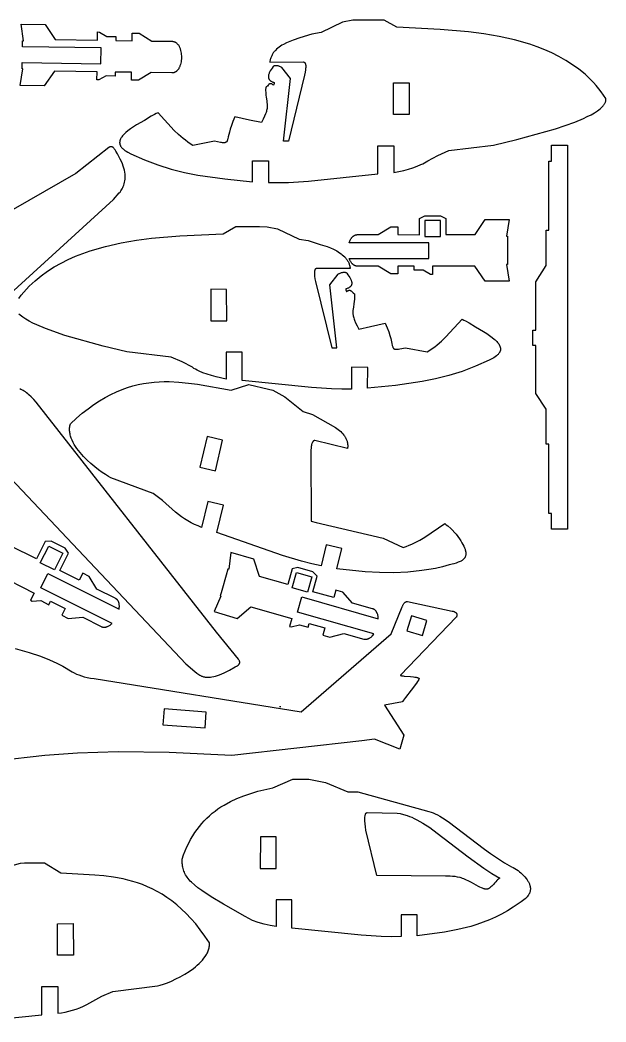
# Model space of a CAD drawing. Header units: inches. Extents: x 0.3 to 15.2, y 0.4 to 15.2.
# Drawn here: x 6.63 to 15.25, y 0.43 to 15.16 of the extents above; entities that cross this region are included whole.
import ezdxf

# ---------------------------------------------------------------- set-up
doc = ezdxf.new("R2010")
doc.units = ezdxf.units.IN
doc.header["$MEASUREMENT"] = 0
doc.layers.get('0').update_dxf_attribs({"color": 231})

msp = doc.modelspace()

# ---------------------------------------------------------------- linework, layer by layer
at = {"color": 156}
for points in [[(7, 15.095), (7.145, 14.873), (7.771, 14.864), (7.772, 14.984), (7.8, 14.983), (7.908, 14.919), (8.039, 14.917), (8.038, 14.86), (8.278, 14.856), (8.28, 14.967), (8.385, 14.966), (8.568, 14.851), (8.872, 14.847), (8.876, 14.846), (8.881, 14.846), (8.885, 14.845), (8.889, 14.844), (8.893, 14.843), (8.896, 14.842), (8.9, 14.841), (8.904, 14.84), (8.908, 14.838), (8.911, 14.836), (8.915, 14.835), (8.918, 14.833), (8.922, 14.831), (8.925, 14.828), (8.928, 14.826), (8.931, 14.824), (8.937, 14.818), (8.943, 14.812), (8.949, 14.806), (8.954, 14.8), (8.959, 14.793), (8.964, 14.785), (8.969, 14.777), (8.973, 14.769), (8.977, 14.761), (8.981, 14.752), (8.984, 14.743), (8.987, 14.734), (8.993, 14.714), (8.997, 14.694), (9.001, 14.673), (9.003, 14.652), (9.004, 14.631), (9.005, 14.609), (9.004, 14.587), (9.002, 14.566), (8.999, 14.545), (8.995, 14.525), (8.99, 14.505), (8.983, 14.486), (8.98, 14.477), (8.976, 14.468), (8.972, 14.46), (8.968, 14.452), (8.964, 14.444), (8.959, 14.436), (8.954, 14.429), (8.948, 14.423), (8.943, 14.416), (8.937, 14.411), (8.931, 14.405), (8.928, 14.403), (8.925, 14.4), (8.921, 14.398), (8.918, 14.396), (8.915, 14.394), (8.911, 14.392), (8.908, 14.391), (8.904, 14.389), (8.901, 14.388), (8.897, 14.386), (8.893, 14.385), (8.889, 14.384), (8.885, 14.384), (8.881, 14.383), (8.877, 14.382), (8.873, 14.382), (8.869, 14.382), (8.865, 14.382), (8.561, 14.387), (8.375, 14.274), (8.27, 14.275), (8.272, 14.391), (8.031, 14.395), (8.03, 14.335), (7.899, 14.337), (7.788, 14.278), (7.762, 14.278), (7.764, 14.399), (7.137, 14.409), (6.985, 14.19), (6.632, 14.195), (6.673, 14.44), (6.661, 14.44), (6.663, 14.536), (7.82, 14.518), (7.823, 14.75), (6.666, 14.768), (6.668, 14.854), (6.679, 14.853), (6.647, 15.099), (7, 15.095)], [(12.627, 13.089), (12.777, 13.17), (12.938, 13.24), (13.593, 13.32), (13.939, 13.401), (14.505, 13.559), (14.789, 13.658), (14.917, 13.712), (14.975, 13.74), (15.029, 13.768), (15.079, 13.797), (15.123, 13.826), (15.143, 13.84), (15.162, 13.855), (15.178, 13.87), (15.194, 13.884), (15.207, 13.899), (15.213, 13.907), (15.219, 13.914), (15.224, 13.921), (15.229, 13.929), (15.233, 13.936), (15.237, 13.944), (15.24, 13.951), (15.243, 13.959), (15.245, 13.966), (15.247, 13.974), (15.248, 13.981), (15.249, 13.985), (15.249, 13.989), (15.249, 13.993), (15.249, 13.997), (15.249, 14), (15.249, 14.004), (15.215, 14.055), (15.18, 14.103), (15.143, 14.15), (15.106, 14.196), (15.066, 14.24), (15.026, 14.282), (14.941, 14.362), (14.851, 14.435), (14.757, 14.503), (14.659, 14.566), (14.558, 14.623), (14.454, 14.675), (14.348, 14.722), (14.239, 14.765), (14.128, 14.804), (13.903, 14.869), (13.677, 14.92), (13.451, 14.959), (13.229, 14.987), (12.812, 15.021), (12.174, 15.054), (11.986, 15.16), (11.639, 15.159), (11.525, 15.158), (11.373, 15.127), (11.058, 14.974), (10.922, 14.953), (10.746, 14.898), (10.647, 14.865), (10.598, 14.846), (10.55, 14.825), (10.504, 14.801), (10.482, 14.788), (10.461, 14.775), (10.441, 14.761), (10.421, 14.745), (10.403, 14.73), (10.386, 14.713), (10.378, 14.704), (10.37, 14.695), (10.363, 14.686), (10.356, 14.676), (10.35, 14.666), (10.343, 14.656), (10.338, 14.646), (10.332, 14.635), (10.327, 14.624), (10.323, 14.613), (10.319, 14.602), (10.315, 14.59), (10.312, 14.578), (10.309, 14.566), (10.307, 14.553), (10.306, 14.54), (10.8, 14.543), (10.801, 14.543), (10.803, 14.542), (10.805, 14.542), (10.807, 14.541), (10.808, 14.541), (10.81, 14.54), (10.811, 14.539), (10.813, 14.538), (10.814, 14.537), (10.816, 14.536), (10.817, 14.535), (10.818, 14.533), (10.819, 14.532), (10.821, 14.531), (10.822, 14.529), (10.823, 14.527), (10.824, 14.526), (10.825, 14.524), (10.826, 14.522), (10.826, 14.52), (10.828, 14.515), (10.829, 14.511), (10.83, 14.506), (10.831, 14.5), (10.832, 14.495), (10.832, 14.489), (10.833, 14.476), (10.832, 14.461), (10.831, 14.446), (10.829, 14.429), (10.824, 14.392), (10.815, 14.35), (10.578, 13.378), (10.505, 13.378), (10.608, 14.3), (10.483, 14.46), (10.477, 14.464), (10.47, 14.468), (10.462, 14.472), (10.453, 14.475), (10.445, 14.478), (10.435, 14.481), (10.426, 14.484), (10.417, 14.486), (10.407, 14.487), (10.403, 14.488), (10.398, 14.488), (10.394, 14.488), (10.389, 14.488), (10.385, 14.488), (10.381, 14.487), (10.377, 14.487), (10.375, 14.486), (10.373, 14.486), (10.372, 14.485), (10.37, 14.484), (10.368, 14.484), (10.366, 14.483), (10.365, 14.482), (10.363, 14.481), (10.362, 14.48), (10.36, 14.479), (10.359, 14.478), (10.358, 14.477), (10.357, 14.475), (10.355, 14.474), (10.339, 14.452), (10.324, 14.431), (10.311, 14.411), (10.306, 14.401), (10.301, 14.391), (10.297, 14.382), (10.293, 14.373), (10.29, 14.364), (10.287, 14.356), (10.285, 14.347), (10.284, 14.339), (10.283, 14.335), (10.283, 14.332), (10.283, 14.328), (10.283, 14.324), (10.283, 14.32), (10.284, 14.317), (10.284, 14.313), (10.285, 14.31), (10.286, 14.307), (10.287, 14.303), (10.288, 14.3), (10.289, 14.297), (10.29, 14.294), (10.292, 14.291), (10.294, 14.288), (10.296, 14.285), (10.298, 14.282), (10.3, 14.279), (10.303, 14.277), (10.305, 14.274), (10.308, 14.271), (10.311, 14.269), (10.314, 14.266), (10.317, 14.264), (10.321, 14.262), (10.325, 14.26), (10.332, 14.256), (10.341, 14.252), (10.35, 14.248), (10.36, 14.245), (10.371, 14.242), (10.371, 14.24), (10.371, 14.237), (10.371, 14.235), (10.37, 14.232), (10.37, 14.23), (10.37, 14.227), (10.369, 14.225), (10.368, 14.223), (10.367, 14.22), (10.366, 14.218), (10.365, 14.216), (10.364, 14.213), (10.363, 14.211), (10.361, 14.209), (10.36, 14.207), (10.358, 14.204), (10.351, 14.209), (10.345, 14.213), (10.34, 14.216), (10.337, 14.218), (10.334, 14.219), (10.332, 14.22), (10.329, 14.221), (10.327, 14.222), (10.325, 14.222), (10.322, 14.223), (10.32, 14.223), (10.318, 14.223), (10.316, 14.223), (10.314, 14.223), (10.312, 14.223), (10.31, 14.223), (10.308, 14.223), (10.307, 14.222), (10.305, 14.222), (10.303, 14.221), (10.301, 14.22), (10.3, 14.22), (10.298, 14.219), (10.297, 14.218), (10.295, 14.217), (10.294, 14.216), (10.292, 14.215), (10.289, 14.212), (10.287, 14.21), (10.284, 14.207), (10.279, 14.201), (10.269, 14.189), (10.266, 14.186), (10.263, 14.183), (10.261, 14.181), (10.258, 14.178), (10.256, 14.177), (10.255, 14.176), (10.253, 14.175), (10.252, 14.174), (10.25, 14.174), (10.248, 14.173), (10.247, 14.172), (10.245, 14.172), (10.243, 14.128), (10.244, 14.09), (10.247, 14.056), (10.251, 14.026), (10.259, 13.972), (10.263, 13.948), (10.266, 13.924), (10.266, 13.912), (10.266, 13.899), (10.266, 13.887), (10.265, 13.874), (10.264, 13.86), (10.261, 13.846), (10.258, 13.831), (10.254, 13.816), (10.249, 13.8), (10.243, 13.782), (10.227, 13.744), (10.206, 13.701), (10.18, 13.652), (10.006, 13.687), (9.792, 13.738), (9.762, 13.67), (9.74, 13.61), (9.722, 13.557), (9.71, 13.512), (9.693, 13.44), (9.687, 13.413), (9.684, 13.401), (9.681, 13.391), (9.679, 13.387), (9.677, 13.383), (9.675, 13.379), (9.673, 13.375), (9.672, 13.374), (9.671, 13.372), (9.67, 13.37), (9.669, 13.369), (9.667, 13.368), (9.666, 13.366), (9.665, 13.365), (9.663, 13.364), (9.662, 13.363), (9.66, 13.362), (9.659, 13.361), (9.657, 13.36), (9.655, 13.359), (9.654, 13.358), (9.652, 13.358), (9.65, 13.357), (9.648, 13.357), (9.646, 13.356), (9.642, 13.355), (9.637, 13.355), (9.632, 13.354), (9.627, 13.354), (9.621, 13.354), (9.608, 13.355), (9.594, 13.357), (9.577, 13.36), (9.491, 13.378), (9.174, 13.315), (9.135, 13.339), (9.098, 13.365), (9.062, 13.391), (9.028, 13.418), (8.961, 13.476), (8.898, 13.537), (8.66, 13.796), (8.634, 13.784), (8.608, 13.772), (8.558, 13.744), (8.462, 13.684), (8.346, 13.618), (8.298, 13.588), (8.255, 13.559), (8.218, 13.531), (8.187, 13.505), (8.173, 13.492), (8.16, 13.479), (8.149, 13.467), (8.138, 13.456), (8.129, 13.444), (8.121, 13.433), (8.115, 13.422), (8.109, 13.411), (8.106, 13.406), (8.104, 13.401), (8.102, 13.396), (8.101, 13.391), (8.099, 13.386), (8.098, 13.381), (8.097, 13.376), (8.096, 13.371), (8.096, 13.366), (8.095, 13.361), (8.095, 13.357), (8.095, 13.352), (8.096, 13.348), (8.096, 13.343), (8.097, 13.339), (8.098, 13.334), (8.099, 13.33), (8.101, 13.326), (8.102, 13.322), (8.104, 13.318), (8.106, 13.313), (8.108, 13.309), (8.11, 13.305), (8.113, 13.301), (8.118, 13.294), (8.125, 13.286), (8.131, 13.278), (8.139, 13.271), (8.147, 13.264), (8.155, 13.257), (8.173, 13.243), (8.193, 13.23), (8.215, 13.218), (8.262, 13.194), (8.461, 13.105), (8.658, 13.029), (8.854, 12.968), (9.05, 12.92), (9.245, 12.881), (9.642, 12.825), (10.05, 12.782), (10.049, 13.089), (10.287, 13.089), (10.287, 12.771), (10.427, 12.769), (10.581, 12.772), (10.873, 12.791), (11.893, 12.896), (11.892, 13.311), (12.129, 13.311), (12.129, 12.917), (12.276, 12.949), (12.345, 12.967), (12.41, 12.987), (12.471, 13.009), (12.528, 13.034), (12.555, 13.047), (12.58, 13.06), (12.604, 13.074), (12.627, 13.089)], [(12.123, 14.236), (12.355, 14.236), (12.356, 13.773), (12.122, 13.772), (12.123, 14.236)], [(14.37, 8.921), (14.37, 9.438), (14.216, 9.668), (14.216, 10.376), (14.174, 10.376), (14.174, 10.601), (14.216, 10.601), (14.216, 11.31), (14.369, 11.549), (14.368, 12.071), (14.407, 12.071), (14.407, 13.085), (14.448, 13.085), (14.449, 13.319), (14.681, 13.319), (14.681, 7.673), (14.449, 7.673), (14.449, 7.906), (14.408, 7.906), (14.407, 8.921), (14.37, 8.921)], [(13.471, 11.32), (13.322, 11.539), (12.696, 11.539), (12.697, 11.419), (12.669, 11.419), (12.56, 11.482), (12.429, 11.482), (12.429, 11.539), (12.189, 11.539), (12.189, 11.428), (12.084, 11.428), (11.899, 11.539), (11.595, 11.539), (11.59, 11.54), (11.584, 11.54), (11.579, 11.541), (11.574, 11.542), (11.569, 11.543), (11.564, 11.545), (11.56, 11.547), (11.555, 11.549), (11.55, 11.551), (11.546, 11.554), (11.541, 11.556), (11.537, 11.559), (11.533, 11.562), (11.529, 11.566), (11.524, 11.569), (11.521, 11.573), (11.517, 11.577), (11.513, 11.581), (11.506, 11.589), (11.499, 11.599), (11.493, 11.608), (11.487, 11.619), (11.482, 11.629), (11.477, 11.641), (11.473, 11.652), (12.643, 11.652), (12.643, 11.884), (11.474, 11.884), (11.478, 11.897), (11.482, 11.909), (11.487, 11.921), (11.493, 11.932), (11.498, 11.942), (11.505, 11.952), (11.508, 11.957), (11.512, 11.961), (11.515, 11.966), (11.519, 11.97), (11.523, 11.974), (11.527, 11.977), (11.531, 11.981), (11.535, 11.984), (11.539, 11.987), (11.544, 11.99), (11.549, 11.993), (11.553, 11.995), (11.558, 11.997), (11.563, 11.999), (11.568, 12), (11.573, 12.002), (11.578, 12.003), (11.584, 12.003), (11.589, 12.004), (11.595, 12.004), (11.899, 12.004), (12.083, 12.119), (12.188, 12.12), (12.188, 12.004), (12.506, 12.003), (12.508, 12.24), (12.586, 12.282), (12.817, 12.282), (12.892, 12.24), (12.892, 12.004), (13.323, 12.004), (13.472, 12.225), (13.825, 12.226), (13.787, 11.98), (13.799, 11.98), (13.799, 11.884), (13.799, 11.652), (13.799, 11.567), (13.788, 11.567), (13.824, 11.322), (13.471, 11.32)], [(12.815, 12.211), (12.583, 12.211), (12.583, 11.977), (12.815, 11.977), (12.815, 12.211)], [(9.669, 11.199), (9.438, 11.2), (9.437, 10.736), (9.671, 10.736), (9.669, 11.199)], [(8.915, 7.925), (8.728, 8.095), (8.587, 8.2), (7.968, 8.428), (7.93, 8.448), (7.886, 8.475), (7.837, 8.508), (7.784, 8.547), (7.729, 8.59), (7.673, 8.638), (7.617, 8.689), (7.564, 8.744), (7.513, 8.801), (7.49, 8.83), (7.468, 8.86), (7.447, 8.89), (7.428, 8.92), (7.411, 8.95), (7.396, 8.981), (7.384, 9.012), (7.378, 9.027), (7.373, 9.042), (7.369, 9.058), (7.366, 9.073), (7.363, 9.088), (7.361, 9.103), (7.359, 9.118), (7.358, 9.133), (7.358, 9.148), (7.359, 9.163), (7.361, 9.178), (7.364, 9.193), (7.367, 9.207), (7.371, 9.222), (7.459, 9.303), (7.545, 9.377), (7.631, 9.445), (7.716, 9.506), (7.801, 9.561), (7.884, 9.611), (7.967, 9.655), (8.05, 9.693), (8.131, 9.726), (8.212, 9.755), (8.291, 9.779), (8.37, 9.799), (8.448, 9.815), (8.525, 9.827), (8.601, 9.835), (8.677, 9.841), (8.751, 9.843), (8.824, 9.843), (8.968, 9.836), (9.107, 9.822), (9.242, 9.803), (9.734, 9.716), (9.998, 9.802), (10.285, 9.734), (10.348, 9.717), (10.525, 9.62), (10.797, 9.403), (10.934, 9.36), (11.271, 9.17), (11.311, 9.141), (11.33, 9.125), (11.348, 9.109), (11.365, 9.092), (11.38, 9.075), (11.395, 9.057), (11.402, 9.048), (11.408, 9.038), (11.414, 9.028), (11.419, 9.019), (11.425, 9.008), (11.429, 8.998), (11.434, 8.988), (11.437, 8.977), (11.441, 8.966), (11.444, 8.955), (11.446, 8.944), (11.448, 8.932), (11.449, 8.921), (11.45, 8.909), (11.451, 8.896), (11.45, 8.884), (11.449, 8.871), (11.448, 8.858), (10.968, 8.975), (10.966, 8.975), (10.964, 8.975), (10.963, 8.975), (10.961, 8.975), (10.96, 8.975), (10.959, 8.975), (10.957, 8.974), (10.956, 8.974), (10.954, 8.973), (10.952, 8.972), (10.951, 8.972), (10.949, 8.971), (10.948, 8.97), (10.946, 8.969), (10.945, 8.968), (10.943, 8.966), (10.942, 8.965), (10.94, 8.963), (10.939, 8.962), (10.938, 8.96), (10.937, 8.958), (10.934, 8.954), (10.932, 8.95), (10.93, 8.946), (10.927, 8.941), (10.925, 8.935), (10.924, 8.929), (10.92, 8.917), (10.917, 8.903), (10.915, 8.887), (10.913, 8.871), (10.91, 8.833), (10.908, 8.791), (10.915, 7.79), (10.986, 7.773), (11.973, 7.539), (12.267, 7.406), (12.31, 7.42), (12.352, 7.436), (12.393, 7.453), (12.433, 7.472), (12.511, 7.513), (12.586, 7.558), (12.878, 7.755), (12.9, 7.738), (12.923, 7.72), (12.965, 7.681), (13.045, 7.6), (13.093, 7.533), (13.113, 7.503), (13.131, 7.474), (13.146, 7.448), (13.158, 7.423), (13.168, 7.399), (13.176, 7.377), (13.179, 7.367), (13.182, 7.357), (13.184, 7.347), (13.186, 7.338), (13.187, 7.329), (13.188, 7.32), (13.188, 7.312), (13.188, 7.304), (13.187, 7.296), (13.186, 7.289), (13.184, 7.282), (13.182, 7.275), (13.18, 7.268), (13.177, 7.262), (13.174, 7.256), (13.171, 7.25), (13.167, 7.245), (13.163, 7.24), (13.158, 7.235), (13.154, 7.23), (13.149, 7.225), (13.143, 7.221), (13.138, 7.216), (13.132, 7.212), (13.126, 7.209), (13.119, 7.205), (13.106, 7.198), (13.092, 7.191), (13.077, 7.186), (13.046, 7.175), (13.013, 7.165), (12.945, 7.148), (12.845, 7.121), (12.744, 7.097), (12.642, 7.078), (12.539, 7.063), (12.333, 7.041), (12.126, 7.032), (11.917, 7.034), (11.708, 7.045), (11.292, 7.088), (11.363, 7.387), (11.132, 7.442), (11.059, 7.132), (10.921, 7.162), (10.772, 7.201), (10.492, 7.286), (9.524, 7.624), (9.621, 8.028), (9.391, 8.082), (9.3, 7.699), (9.249, 7.72), (9.198, 7.742), (9.149, 7.767), (9.1, 7.794), (9.052, 7.823), (9.006, 7.854), (8.96, 7.888), (8.915, 7.925)], [(9.609, 8.981), (9.384, 9.035), (9.276, 8.584), (9.504, 8.53), (9.609, 8.981)], [(7.052, 7.424), (7.26, 7.32), (7.137, 7.075), (6.929, 7.179), (7.052, 7.424)], [(9.823, 6.362), (10.026, 6.532), (10.628, 6.36), (10.595, 6.244), (10.621, 6.237), (10.743, 6.268), (10.869, 6.231), (10.885, 6.286), (11.116, 6.22), (11.085, 6.113), (11.186, 6.084), (11.395, 6.14), (11.687, 6.057), (11.692, 6.056), (11.697, 6.055), (11.702, 6.054), (11.708, 6.054), (11.713, 6.054), (11.718, 6.054), (11.723, 6.054), (11.728, 6.055), (11.733, 6.056), (11.738, 6.057), (11.743, 6.059), (11.748, 6.06), (11.753, 6.062), (11.758, 6.064), (11.763, 6.066), (11.768, 6.069), (11.772, 6.071), (11.777, 6.074), (11.786, 6.08), (11.795, 6.087), (11.804, 6.095), (11.812, 6.104), (11.82, 6.112), (11.828, 6.122), (11.835, 6.132), (10.71, 6.453), (10.774, 6.677), (11.898, 6.355), (11.898, 6.368), (11.897, 6.381), (11.896, 6.394), (11.893, 6.406), (11.891, 6.418), (11.887, 6.429), (11.885, 6.434), (11.883, 6.44), (11.881, 6.445), (11.878, 6.45), (11.876, 6.455), (11.873, 6.459), (11.87, 6.464), (11.867, 6.468), (11.864, 6.472), (11.86, 6.476), (11.856, 6.48), (11.852, 6.483), (11.848, 6.487), (11.844, 6.49), (11.84, 6.493), (11.835, 6.495), (11.83, 6.498), (11.825, 6.5), (11.82, 6.502), (11.815, 6.503), (11.523, 6.587), (11.377, 6.749), (11.276, 6.778), (11.244, 6.667), (10.938, 6.754), (11.002, 6.982), (10.939, 7.044), (10.716, 7.108), (10.633, 7.088), (10.568, 6.86), (10.153, 6.979), (10.071, 7.233), (9.732, 7.33), (9.701, 7.084), (9.689, 7.087), (9.662, 6.995), (9.599, 6.772), (9.575, 6.69), (9.586, 6.687), (9.484, 6.461), (9.823, 6.362)], [(10.698, 7.038), (10.922, 6.974), (10.858, 6.749), (10.634, 6.813), (10.698, 7.038)], [(12.39, 6.399), (12.322, 6.177), (12.549, 6.108), (12.616, 6.33), (12.39, 6.399)], [(8.751, 5.029), (8.733, 4.798), (9.352, 4.751), (9.37, 4.982), (8.751, 5.029)], [(10.048, 1.918), (9.94, 1.976), (9.623, 2.161), (9.444, 2.266), (9.303, 2.359), (9.246, 2.401), (9.196, 2.442), (9.154, 2.481), (9.135, 2.499), (9.118, 2.518), (9.103, 2.537), (9.089, 2.555), (9.077, 2.573), (9.066, 2.591), (9.056, 2.609), (9.048, 2.628), (9.04, 2.646), (9.034, 2.664), (9.029, 2.683), (9.024, 2.701), (9.021, 2.72), (9.019, 2.74), (9.017, 2.759), (9.016, 2.779), (9.015, 2.821), (9.037, 2.884), (9.06, 2.944), (9.085, 3.002), (9.112, 3.058), (9.14, 3.111), (9.17, 3.163), (9.201, 3.211), (9.234, 3.258), (9.268, 3.302), (9.303, 3.345), (9.34, 3.385), (9.378, 3.424), (9.417, 3.46), (9.458, 3.495), (9.499, 3.528), (9.542, 3.559), (9.586, 3.588), (9.631, 3.616), (9.724, 3.667), (9.82, 3.713), (9.92, 3.753), (10.024, 3.788), (10.13, 3.819), (10.35, 3.87), (10.641, 3.996), (10.88, 3.997), (11.126, 3.947), (11.453, 3.809), (11.599, 3.81), (12.646, 3.523), (12.676, 3.513), (12.707, 3.502), (12.739, 3.488), (12.771, 3.472), (12.806, 3.452), (12.843, 3.43), (12.926, 3.374), (13.462, 2.969), (13.551, 2.904), (13.653, 2.835), (13.759, 2.768), (13.861, 2.708), (13.886, 2.696), (13.911, 2.683), (13.934, 2.669), (13.957, 2.653), (13.978, 2.636), (13.998, 2.619), (14.017, 2.601), (14.036, 2.583), (14.056, 2.56), (14.074, 2.538), (14.089, 2.517), (14.102, 2.497), (14.108, 2.487), (14.113, 2.477), (14.118, 2.468), (14.122, 2.458), (14.125, 2.449), (14.128, 2.44), (14.131, 2.431), (14.133, 2.422), (14.135, 2.414), (14.136, 2.405), (14.137, 2.397), (14.137, 2.389), (14.137, 2.381), (14.137, 2.373), (14.136, 2.366), (14.135, 2.358), (14.133, 2.351), (14.132, 2.344), (14.13, 2.337), (14.127, 2.33), (14.125, 2.323), (14.122, 2.316), (14.119, 2.31), (14.116, 2.304), (14.112, 2.298), (14.108, 2.292), (14.1, 2.28), (14.091, 2.269), (14.082, 2.259), (14.073, 2.249), (14.063, 2.239), (14.042, 2.222), (14.022, 2.207), (14.003, 2.194), (13.971, 2.173), (13.886, 2.115), (13.8, 2.062), (13.712, 2.013), (13.624, 1.969), (13.534, 1.93), (13.444, 1.894), (13.352, 1.862), (13.259, 1.833), (13.07, 1.785), (12.876, 1.747), (12.471, 1.694), (12.472, 2.001), (12.238, 2.001), (12.238, 1.683), (12.097, 1.681), (11.941, 1.684), (11.648, 1.703), (10.627, 1.808), (10.629, 2.223), (10.396, 2.223), (10.396, 1.829), (10.309, 1.845), (10.222, 1.864), (10.135, 1.888), (10.048, 1.918)], [(11.881, 2.58), (11.719, 3.249), (11.711, 3.295), (11.705, 3.34), (11.702, 3.384), (11.702, 3.404), (11.702, 3.423), (11.704, 3.44), (11.705, 3.456), (11.707, 3.463), (11.708, 3.47), (11.71, 3.476), (11.712, 3.482), (11.713, 3.485), (11.714, 3.487), (11.715, 3.489), (11.716, 3.492), (11.717, 3.494), (11.719, 3.495), (11.719, 3.496), (11.72, 3.497), (11.721, 3.498), (11.721, 3.499), (11.722, 3.499), (11.723, 3.5), (11.723, 3.501), (11.724, 3.501), (11.725, 3.502), (11.726, 3.502), (11.727, 3.503), (11.727, 3.503), (11.728, 3.503), (11.729, 3.504), (11.73, 3.504), (11.731, 3.504), (11.732, 3.504), (11.733, 3.505), (11.734, 3.505), (11.735, 3.505), (12.179, 3.499), (12.22, 3.491), (12.269, 3.479), (12.326, 3.461), (12.358, 3.45), (12.392, 3.436), (12.429, 3.419), (12.469, 3.399), (12.556, 3.349), (12.656, 3.284), (12.767, 3.201), (13.223, 2.854), (13.453, 2.687), (13.569, 2.612), (13.688, 2.543), (13.676, 2.535), (13.666, 2.526), (13.655, 2.517), (13.646, 2.508), (13.628, 2.489), (13.611, 2.47), (13.595, 2.45), (13.577, 2.431), (13.568, 2.422), (13.557, 2.413), (13.547, 2.404), (13.535, 2.396), (13.531, 2.393), (13.529, 2.392), (13.527, 2.391), (13.526, 2.39), (13.524, 2.388), (13.522, 2.387), (13.52, 2.386), (13.515, 2.385), (13.511, 2.383), (13.507, 2.382), (13.502, 2.381), (13.498, 2.381), (13.493, 2.38), (13.488, 2.38), (13.484, 2.38), (13.479, 2.381), (13.474, 2.381), (13.469, 2.382), (13.463, 2.383), (13.453, 2.385), (13.442, 2.388), (13.431, 2.392), (13.419, 2.397), (13.396, 2.407), (13.372, 2.419), (13.272, 2.476), (13.223, 2.502), (13.199, 2.514), (13.188, 2.518), (13.176, 2.523), (13.158, 2.53), (13.139, 2.538), (13.121, 2.544), (13.103, 2.549), (13.066, 2.558), (13.03, 2.564), (12.994, 2.568), (12.958, 2.57), (12.923, 2.57), (12.887, 2.569), (11.881, 2.58)], [(10.398, 3.148), (10.166, 3.149), (10.165, 2.685), (10.399, 2.684), (10.398, 3.148)], [(7.182, 1.872), (7.413, 1.873), (7.415, 1.409), (7.181, 1.409), (7.182, 1.872)]]:
    msp.add_lwpolyline(points, close=True, dxfattribs=at)
for points in [[(5.917, 10.621), (8.006, 12.522), (8.09, 12.617), (8.101, 12.631), (8.112, 12.646), (8.122, 12.662), (8.132, 12.679), (8.141, 12.696), (8.149, 12.714), (8.157, 12.733), (8.163, 12.753), (8.168, 12.774), (8.173, 12.796), (8.176, 12.819), (8.177, 12.843), (8.177, 12.868), (8.175, 12.894), (8.171, 12.922), (8.166, 12.951), (8.158, 12.981), (8.148, 13.013), (8.136, 13.046), (8.122, 13.08), (8.105, 13.116), (8.086, 13.153), (8.064, 13.192), (8.039, 13.233), (8.028, 13.252), (8.022, 13.261), (8.017, 13.268), (8.011, 13.275), (8.009, 13.278), (8.006, 13.281), (8.003, 13.284), (8, 13.286), (7.997, 13.288), (7.994, 13.29), (7.991, 13.292), (7.99, 13.292), (7.988, 13.293), (7.987, 13.294), (7.985, 13.294), (7.984, 13.295), (7.982, 13.295), (7.981, 13.296), (7.979, 13.296), (7.978, 13.296), (7.976, 13.296), (7.974, 13.296), (7.973, 13.297), (7.971, 13.297), (7.969, 13.297), (7.966, 13.296), (7.962, 13.296), (7.959, 13.295), (7.955, 13.294), (7.951, 13.293), (7.947, 13.291), (7.943, 13.29), (7.939, 13.287), (7.453, 12.903), (5.833, 11.978)], [(6.613, 11.067), (6.649, 11.114), (6.687, 11.159), (6.767, 11.245), (6.852, 11.325), (6.942, 11.399), (7.036, 11.467), (7.133, 11.529), (7.234, 11.586), (7.338, 11.639), (7.445, 11.686), (7.554, 11.729), (7.664, 11.767), (7.889, 11.832), (8.116, 11.883), (8.342, 11.922), (8.564, 11.951), (8.98, 11.985), (9.618, 12.018), (9.807, 12.123), (10.153, 12.123), (10.268, 12.121), (10.42, 12.091), (10.734, 11.938), (10.871, 11.917), (11.047, 11.861), (11.146, 11.828), (11.195, 11.809), (11.243, 11.788), (11.289, 11.765), (11.311, 11.752), (11.332, 11.738), (11.352, 11.724), (11.371, 11.709), (11.39, 11.693), (11.407, 11.676), (11.415, 11.667), (11.422, 11.658), (11.43, 11.649), (11.436, 11.64), (11.443, 11.63), (11.449, 11.62), (11.455, 11.609), (11.46, 11.599), (11.465, 11.588), (11.47, 11.577), (11.474, 11.565), (11.478, 11.554), (11.481, 11.542), (11.483, 11.529), (11.485, 11.517), (11.487, 11.504), (10.993, 11.506), (10.991, 11.506), (10.989, 11.506), (10.988, 11.505), (10.986, 11.505), (10.984, 11.504), (10.983, 11.503), (10.982, 11.503), (10.981, 11.503), (10.98, 11.502), (10.978, 11.501), (10.977, 11.499), (10.976, 11.498), (10.974, 11.497), (10.973, 11.496), (10.972, 11.494), (10.971, 11.492), (10.97, 11.491), (10.969, 11.489), (10.968, 11.487), (10.967, 11.485), (10.966, 11.483), (10.965, 11.479), (10.963, 11.474), (10.962, 11.469), (10.961, 11.464), (10.961, 11.458), (10.96, 11.452), (10.96, 11.439), (10.96, 11.425), (10.961, 11.409), (10.963, 11.392), (10.969, 11.355), (10.977, 11.314), (11.215, 10.341), (11.288, 10.341), (11.185, 11.264), (11.309, 11.424), (11.316, 11.428), (11.323, 11.431), (11.331, 11.435), (11.339, 11.439), (11.348, 11.442), (11.357, 11.445), (11.367, 11.447), (11.376, 11.449), (11.385, 11.451), (11.39, 11.451), (11.395, 11.452), (11.399, 11.452), (11.403, 11.452), (11.407, 11.451), (11.412, 11.451), (11.416, 11.45), (11.417, 11.45), (11.419, 11.449), (11.421, 11.449), (11.423, 11.448), (11.425, 11.447), (11.426, 11.446), (11.428, 11.446), (11.429, 11.445), (11.431, 11.444), (11.432, 11.443), (11.434, 11.441), (11.435, 11.44), (11.436, 11.439), (11.437, 11.438), (11.454, 11.415), (11.469, 11.394), (11.481, 11.374), (11.487, 11.364), (11.492, 11.355), (11.496, 11.346), (11.5, 11.336), (11.503, 11.328), (11.506, 11.319), (11.507, 11.311), (11.509, 11.303), (11.509, 11.299), (11.51, 11.295), (11.51, 11.291), (11.51, 11.288), (11.509, 11.284), (11.509, 11.28), (11.509, 11.277), (11.508, 11.273), (11.507, 11.27), (11.506, 11.267), (11.505, 11.263), (11.504, 11.26), (11.502, 11.257), (11.501, 11.254), (11.499, 11.251), (11.497, 11.248), (11.495, 11.245), (11.492, 11.243), (11.49, 11.24), (11.487, 11.237), (11.485, 11.235), (11.482, 11.232), (11.479, 11.23), (11.475, 11.228), (11.472, 11.225), (11.468, 11.223), (11.46, 11.219), (11.452, 11.215), (11.442, 11.212), (11.433, 11.208), (11.422, 11.205), (11.422, 11.203), (11.422, 11.201), (11.422, 11.198), (11.422, 11.196), (11.423, 11.193), (11.423, 11.191), (11.424, 11.188), (11.424, 11.186), (11.425, 11.184), (11.426, 11.181), (11.427, 11.179), (11.429, 11.177), (11.43, 11.175), (11.432, 11.172), (11.433, 11.17), (11.435, 11.168), (11.441, 11.173), (11.447, 11.176), (11.453, 11.18), (11.456, 11.181), (11.458, 11.182), (11.461, 11.183), (11.463, 11.184), (11.466, 11.185), (11.468, 11.186), (11.47, 11.186), (11.472, 11.187), (11.475, 11.187), (11.477, 11.187), (11.479, 11.187), (11.481, 11.187), (11.483, 11.187), (11.484, 11.186), (11.486, 11.186), (11.488, 11.185), (11.489, 11.185), (11.49, 11.185), (11.491, 11.184), (11.493, 11.183), (11.495, 11.182), (11.496, 11.181), (11.498, 11.18), (11.499, 11.179), (11.501, 11.178), (11.503, 11.176), (11.506, 11.173), (11.509, 11.17), (11.514, 11.164), (11.524, 11.152), (11.527, 11.149), (11.529, 11.147), (11.532, 11.144), (11.535, 11.142), (11.536, 11.141), (11.538, 11.14), (11.539, 11.139), (11.541, 11.138), (11.543, 11.137), (11.544, 11.136), (11.546, 11.136), (11.548, 11.135), (11.549, 11.092), (11.548, 11.054), (11.546, 11.02), (11.542, 10.989), (11.534, 10.936), (11.53, 10.911), (11.527, 10.887), (11.526, 10.875), (11.526, 10.863), (11.526, 10.85), (11.527, 10.837), (11.529, 10.824), (11.531, 10.81), (11.535, 10.795), (11.539, 10.779), (11.544, 10.763), (11.55, 10.746), (11.566, 10.708), (11.587, 10.664), (11.613, 10.615), (11.786, 10.651), (12.001, 10.701), (12.03, 10.634), (12.053, 10.574), (12.07, 10.521), (12.083, 10.475), (12.1, 10.403), (12.106, 10.376), (12.109, 10.365), (12.112, 10.355), (12.114, 10.35), (12.116, 10.346), (12.117, 10.342), (12.12, 10.339), (12.121, 10.337), (12.122, 10.335), (12.123, 10.334), (12.124, 10.333), (12.125, 10.331), (12.127, 10.33), (12.128, 10.329), (12.129, 10.327), (12.131, 10.326), (12.132, 10.325), (12.134, 10.324), (12.136, 10.323), (12.137, 10.323), (12.139, 10.322), (12.141, 10.321), (12.143, 10.321), (12.145, 10.32), (12.147, 10.32), (12.149, 10.319), (12.151, 10.319), (12.156, 10.318), (12.161, 10.318), (12.166, 10.318), (12.172, 10.318), (12.185, 10.319), (12.199, 10.321), (12.215, 10.323), (12.302, 10.341), (12.619, 10.279), (12.657, 10.303), (12.694, 10.328), (12.73, 10.354), (12.765, 10.382), (12.831, 10.44), (12.894, 10.5), (13.133, 10.759), (13.159, 10.748), (13.184, 10.735), (13.235, 10.707), (13.331, 10.647), (13.446, 10.582), (13.495, 10.551), (13.537, 10.522), (13.574, 10.494), (13.606, 10.468), (13.62, 10.455), (13.633, 10.443), (13.644, 10.431), (13.654, 10.419), (13.663, 10.407), (13.671, 10.396), (13.678, 10.385), (13.684, 10.375), (13.686, 10.369), (13.688, 10.364), (13.69, 10.359), (13.692, 10.354), (13.694, 10.349), (13.695, 10.344), (13.696, 10.339), (13.697, 10.334), (13.697, 10.33), (13.697, 10.325), (13.697, 10.32), (13.697, 10.316), (13.697, 10.311), (13.696, 10.307), (13.696, 10.302), (13.695, 10.298), (13.693, 10.294), (13.692, 10.289), (13.69, 10.285), (13.689, 10.281), (13.687, 10.277), (13.685, 10.273), (13.682, 10.269), (13.68, 10.265), (13.674, 10.257), (13.668, 10.249), (13.661, 10.242), (13.654, 10.235), (13.646, 10.227), (13.638, 10.22), (13.619, 10.207), (13.599, 10.194), (13.578, 10.181), (13.531, 10.157), (13.331, 10.069), (13.134, 9.993), (12.939, 9.932), (12.743, 9.883), (12.547, 9.844), (12.151, 9.788), (11.743, 9.745), (11.744, 10.052), (11.506, 10.053), (11.506, 9.734), (11.365, 9.732), (11.211, 9.736), (10.919, 9.754), (9.899, 9.86), (9.9, 10.275), (9.664, 10.275), (9.664, 9.881), (9.516, 9.912), (9.447, 9.931), (9.382, 9.951), (9.321, 9.973), (9.265, 9.997), (9.238, 10.01), (9.213, 10.024), (9.188, 10.038), (9.166, 10.053), (9.166, 10.053), (9.016, 10.134), (8.854, 10.204), (8.2, 10.283), (7.854, 10.364), (7.287, 10.522), (7.004, 10.622), (6.876, 10.676), (6.817, 10.703), (6.763, 10.732), (6.714, 10.76), (6.67, 10.789), (6.65, 10.804), (6.631, 10.818), (6.614, 10.833)], [(5.407, 9.566), (9.07, 5.694), (9.201, 5.579), (9.231, 5.554), (9.246, 5.544), (9.261, 5.534), (9.277, 5.525), (9.293, 5.517), (9.301, 5.513), (9.31, 5.51), (9.319, 5.507), (9.327, 5.504), (9.337, 5.502), (9.346, 5.5), (9.355, 5.498), (9.365, 5.497), (9.375, 5.496), (9.385, 5.495), (9.396, 5.495), (9.407, 5.495), (9.43, 5.497), (9.454, 5.501), (9.479, 5.506), (9.507, 5.513), (9.536, 5.522), (9.566, 5.533), (9.634, 5.562), (9.71, 5.6), (9.795, 5.648), (9.804, 5.653), (9.813, 5.657), (9.821, 5.661), (9.828, 5.665), (9.834, 5.669), (9.84, 5.673), (9.844, 5.677), (9.847, 5.68), (9.849, 5.682), (9.85, 5.684), (9.852, 5.686), (9.854, 5.688), (9.855, 5.69), (9.856, 5.692), (9.858, 5.694), (9.859, 5.696), (9.86, 5.698), (9.86, 5.699), (9.861, 5.701), (9.862, 5.703), (9.862, 5.705), (9.862, 5.707), (9.863, 5.709), (9.863, 5.711), (9.863, 5.713), (9.863, 5.715), (9.863, 5.716), (9.862, 5.718), (9.862, 5.72), (9.862, 5.722), (9.862, 5.724), (9.861, 5.727), (9.859, 5.73), (9.858, 5.734), (9.857, 5.737), (9.855, 5.74), (9.843, 5.761), (9.521, 6.159), (6.867, 9.541), (6.831, 9.581), (6.796, 9.618), (6.761, 9.65), (6.744, 9.665), (6.726, 9.678), (6.709, 9.691), (6.692, 9.702), (6.676, 9.712), (6.659, 9.721), (6.642, 9.728), (6.626, 9.735)], [(6.28, 7.015), (6.84, 6.734), (6.786, 6.627), (6.81, 6.615), (6.936, 6.622), (7.053, 6.563), (7.078, 6.615), (7.293, 6.507), (7.243, 6.407), (7.337, 6.36), (7.553, 6.377), (7.824, 6.241), (7.829, 6.239), (7.834, 6.237), (7.839, 6.236), (7.844, 6.234), (7.849, 6.233), (7.854, 6.233), (7.86, 6.232), (7.865, 6.232), (7.87, 6.232), (7.875, 6.232), (7.88, 6.232), (7.885, 6.233), (7.891, 6.234), (7.896, 6.235), (7.901, 6.236), (7.906, 6.238), (7.911, 6.24), (7.916, 6.242), (7.927, 6.246), (7.937, 6.251), (7.947, 6.257), (7.956, 6.264), (7.966, 6.271), (7.975, 6.279), (7.984, 6.288), (6.938, 6.811), (7.041, 7.019), (8.087, 6.495), (8.089, 6.508), (8.091, 6.521), (8.092, 6.534), (8.092, 6.546), (8.091, 6.558), (8.09, 6.57), (8.089, 6.576), (8.088, 6.581), (8.087, 6.587), (8.085, 6.592), (8.083, 6.597), (8.082, 6.602), (8.079, 6.607), (8.077, 6.612), (8.075, 6.617), (8.072, 6.621), (8.069, 6.626), (8.066, 6.63), (8.062, 6.634), (8.059, 6.638), (8.055, 6.641), (8.051, 6.645), (8.047, 6.648), (8.042, 6.651), (8.037, 6.654), (8.032, 6.657), (7.761, 6.793), (7.648, 6.978), (7.554, 7.026), (7.502, 6.922), (7.217, 7.064), (7.345, 7.322), (7.294, 7.395), (7.087, 7.499), (7.002, 7.494), (6.873, 7.237), (6.487, 7.43)], [(6.56, 5.92), (6.766, 5.862), (6.932, 5.806), (7.065, 5.753), (7.172, 5.703), (7.258, 5.657), (7.396, 5.576), (7.429, 5.559), (7.462, 5.543), (7.496, 5.529), (7.533, 5.515), (7.573, 5.503), (7.618, 5.493), (7.667, 5.484), (7.721, 5.477), (10.765, 4.985), (12.091, 6.135), (12.252, 6.529), (12.255, 6.539), (12.259, 6.548), (12.262, 6.556), (12.266, 6.564), (12.27, 6.571), (12.275, 6.578), (12.277, 6.581), (12.279, 6.584), (12.282, 6.587), (12.284, 6.59), (12.287, 6.592), (12.289, 6.594), (12.292, 6.597), (12.294, 6.599), (12.297, 6.601), (12.3, 6.602), (12.303, 6.604), (12.305, 6.605), (12.308, 6.607), (12.311, 6.608), (12.314, 6.609), (12.317, 6.609), (12.321, 6.61), (12.324, 6.611), (12.327, 6.611), (12.33, 6.611), (12.988, 6.469), (13, 6.466), (13.01, 6.463), (13.015, 6.461), (13.019, 6.459), (13.023, 6.457), (13.027, 6.455), (13.031, 6.453), (13.035, 6.45), (13.038, 6.448), (13.041, 6.446), (13.044, 6.443), (13.046, 6.44), (13.047, 6.439), (13.049, 6.438), (13.05, 6.436), (13.051, 6.435), (13.051, 6.433), (13.052, 6.432), (13.053, 6.43), (13.054, 6.429), (13.054, 6.427), (13.055, 6.426), (13.056, 6.424), (13.056, 6.422), (13.056, 6.421), (13.057, 6.419), (13.057, 6.418), (13.057, 6.416), (13.057, 6.414), (13.057, 6.412), (13.057, 6.411), (13.057, 6.409), (13.057, 6.405), (13.057, 6.401), (13.056, 6.397), (13.055, 6.393), (13.053, 6.389), (13.052, 6.385), (13.05, 6.381), (13.048, 6.377), (12.227, 5.524), (12.227, 5.523), (12.228, 5.523), (12.231, 5.522), (12.233, 5.521), (12.236, 5.52), (12.241, 5.519), (12.248, 5.518), (12.264, 5.515), (12.283, 5.513), (12.372, 5.506), (12.417, 5.502), (12.438, 5.499), (12.456, 5.496), (12.465, 5.494), (12.472, 5.492), (12.479, 5.49), (12.482, 5.489), (12.485, 5.487), (12.488, 5.486), (12.49, 5.485), (12.491, 5.484), (12.492, 5.483), (12.493, 5.482), (12.494, 5.482), (12.495, 5.481), (12.496, 5.48), (12.496, 5.479), (12.497, 5.479), (12.497, 5.478), (12.497, 5.478), (12.497, 5.478), (12.498, 5.477), (12.498, 5.477), (12.498, 5.476), (12.498, 5.476), (12.498, 5.475), (12.499, 5.475), (12.499, 5.475), (12.499, 5.475), (12.499, 5.474), (12.499, 5.474), (12.499, 5.473), (12.498, 5.472), (12.498, 5.472), (12.498, 5.471), (12.498, 5.469), (12.497, 5.468), (12.496, 5.465), (12.495, 5.462), (12.494, 5.459), (12.49, 5.451), (12.479, 5.432), (12.464, 5.411), (12.385, 5.304), (12.302, 5.197), (12.272, 5.157), (12.262, 5.143), (12.258, 5.138), (12.257, 5.136), (12.256, 5.134), (11.992, 5.085), (12.275, 4.643), (12.216, 4.437), (11.846, 4.586), (11.656, 4.56), (9.745, 4.343), (8.823, 4.389), (8.075, 4.397), (7.475, 4.378), (6.997, 4.343), (6.299, 4.265)], [(10.448, 5.067), (10.451, 5.067), (10.453, 5.067), (10.458, 5.067), (10.469, 5.066)], [(5.932, 0.427), (6.952, 0.533), (6.951, 0.948), (7.188, 0.948), (7.188, 0.554), (7.242, 0.562), (7.296, 0.572), (7.35, 0.585), (7.404, 0.6), (7.457, 0.617), (7.51, 0.637), (7.562, 0.659), (7.614, 0.685), (7.614, 0.685), (7.835, 0.807), (7.997, 0.877), (8.652, 0.956), (8.693, 0.967), (8.742, 0.983), (8.798, 1.004), (8.858, 1.029), (8.922, 1.059), (8.988, 1.092), (9.053, 1.13), (9.118, 1.17), (9.18, 1.214), (9.21, 1.237), (9.238, 1.261), (9.265, 1.285), (9.29, 1.311), (9.314, 1.336), (9.335, 1.363), (9.355, 1.39), (9.364, 1.403), (9.372, 1.417), (9.38, 1.431), (9.387, 1.445), (9.393, 1.459), (9.399, 1.473), (9.403, 1.488), (9.408, 1.502), (9.411, 1.517), (9.413, 1.531), (9.415, 1.546), (9.416, 1.561), (9.416, 1.576), (9.415, 1.591), (9.349, 1.69), (9.282, 1.782), (9.214, 1.868), (9.145, 1.947), (9.076, 2.021), (9.006, 2.088), (8.935, 2.15), (8.864, 2.206), (8.792, 2.257), (8.72, 2.304), (8.648, 2.345), (8.576, 2.383), (8.504, 2.416), (8.432, 2.446), (8.36, 2.472), (8.288, 2.494), (8.216, 2.514), (8.145, 2.531), (8.004, 2.557), (7.865, 2.575), (7.729, 2.587), (7.23, 2.616), (6.992, 2.761), (6.698, 2.76), (6.633, 2.759), (6.439, 2.705)]]:
    msp.add_lwpolyline(points, dxfattribs=at)

doc.saveas('drawing.dxf')
